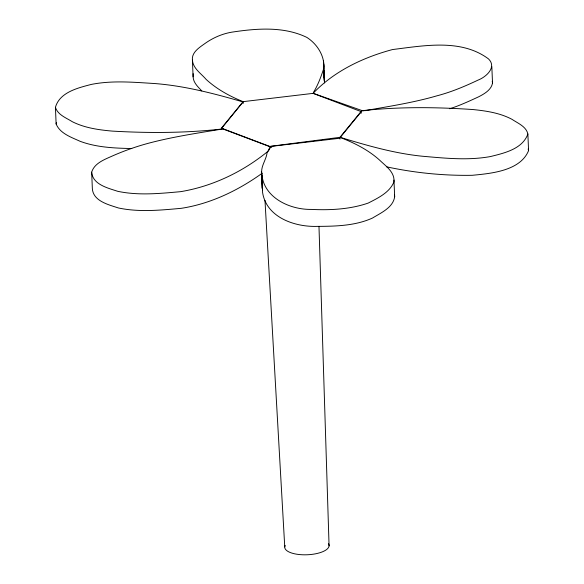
<?xml version="1.0" encoding="UTF-8"?>
<svg xmlns="http://www.w3.org/2000/svg" width="584" height="584" viewBox="0 0 584 584"><rect width="100%" height="100%" fill="white"/><g stroke="black" fill="none" stroke-linecap="round" stroke-linejoin="round"><path stroke-width="0.88" d="M270.356 146.328L339.924 137.335C354.349 142.905 368.613 150.008 380.067 160.556C386.148 166.389 394.93 172.324 393.952 181.909C389.623 192.581 377.936 198.086 368.219 203.071C349.998 209.364 330.281 210.32 311.162 209.408C289.693 209.736 263.267 197.531 261.807 173.594C260.603 166.133 266.428 159.768 267.1 152.402C268.479 150.949 268.983 148.394 270.224 147.022M393.966 180.091L394.66 196.742C393.149 207.59 380.914 212.875 372.49 218.044C355.291 225.847 335.778 226.3 317.185 226.373C294.738 227.132 266.173 217.379 262.544 192.172L261.844 175.514M270.348 146.642L221.686 128.232L243.112 101.915M201.765 90.907C198.056 86.885 193.289 82.731 193.107 76.825L192.413 60.167C191.472 52.443 199.224 47.589 204.692 43.698C212.671 37.953 221.957 33.85 231.687 32.186C256.456 28.419 283.685 26.149 306.885 37.427C317.039 43.946 324.668 55.67 323.894 68.029C321.142 76.438 318.01 85.06 313.389 92.535M193.143 73.642L193.107 76.825M192.413 60.167C193.121 68.613 201.151 73.504 206.188 79.46C216.839 89.221 229.753 96.287 243.112 101.653L313.097 93.36C334.114 71.138 363.27 57.363 392.558 49.545C423.984 45.683 461.287 38.464 488.574 58.969C497.086 67.35 485.983 77.088 478.048 80.103C464.762 86.388 451.147 92.119 436.898 95.827C413.275 102.704 388.834 106.39 364.657 110.734M491.823 66.445L492.524 83.096C491.29 89.878 484.421 93.82 478.741 96.754C469.259 101.156 459.717 105.529 449.768 108.763M261.807 173.594L262.508 190.245L262.347 186.756M131.78 148.548C114.391 148.168 96.426 147.431 79.986 141.248C71.321 137.276 59.94 133.481 56.122 123.969L55.429 107.317C59.692 92.214 77.957 87.899 91.323 84.417C112.179 80.278 133.495 82.242 154.534 83.527C184.274 85.79 213.401 93.36 241.82 101.579M56.122 123.969L56.392 122.655M262.231 173.207C238.25 190.428 210.59 203.831 181.193 208.327C160.374 210.203 138.963 212.35 118.333 207.948C108.617 204.699 93.36 201.217 92.36 188.822L91.666 172.171C94.447 162.98 104.894 159.388 112.88 155.76C125.669 150.161 138.89 145.606 152.439 142.219C175.171 136.444 198.458 132.97 221.57 129.144M339.998 139.087L339.946 137.328L361.715 110.726C398.653 106.697 435.941 107.033 472.967 109.544C486.363 110.909 500.035 112.946 512.066 119.37C517.884 123.297 526.184 126.458 527.878 133.999C522.534 149.022 504.226 153.147 490.399 156.563C467.886 160.651 444.92 158.191 422.32 156.227C394.784 153.461 367.891 145.766 341.655 137.773M527.878 133.999L528.571 150.65C520.227 170.937 491.195 173.47 472.266 175.295C443.541 175.791 414.713 172.879 386.623 166.841M270.202 147.854L268.494 150.869C243.375 171.55 212.707 186.413 180.493 191.676C159.68 193.552 138.262 195.698 117.639 191.289C107.916 188.048 92.659 184.566 91.666 172.171M363.248 111.004L313.112 93.294M223.161 128.874L223.197 128.867C186.391 133.115 149.212 133.218 112.267 131.101C98.616 129.889 84.731 127.94 72.35 121.727C66.218 117.844 57.728 114.88 55.429 107.317M222.854 128.94L269.553 146.569L339.538 138.277L361.306 111.668L313.097 93.36M270.297 147.256L271.794 147.058L270.363 146.518M339.946 137.328L340.421 137.422M223.037 128.903L221.343 128.254L243.112 101.653L243.185 103.404M528.17 148.971L528.571 150.65M323.784 75.445L324.427 80.847M492.239 81.278L492.524 83.096M394.456 194.786L394.66 196.742M264.99 200.465L284.751 546.916M361.029 111.566L361.102 113.318M323.733 64.196L324.514 82.928M323.485 60.532L323.74 66.664M323.813 68.423L324.186 77.183M323.485 62.466L323.697 67.883M323.821 70.357L324.251 81.03M261.406 171.696L262.099 188.347M318.988 226.694L329.077 545.857M328.5 543.697A22.192 8.388 -2.4 0 1 307.177 554.771A22.192 8.388 -2.4 0 1 285.211 545.449"/></g></svg>
